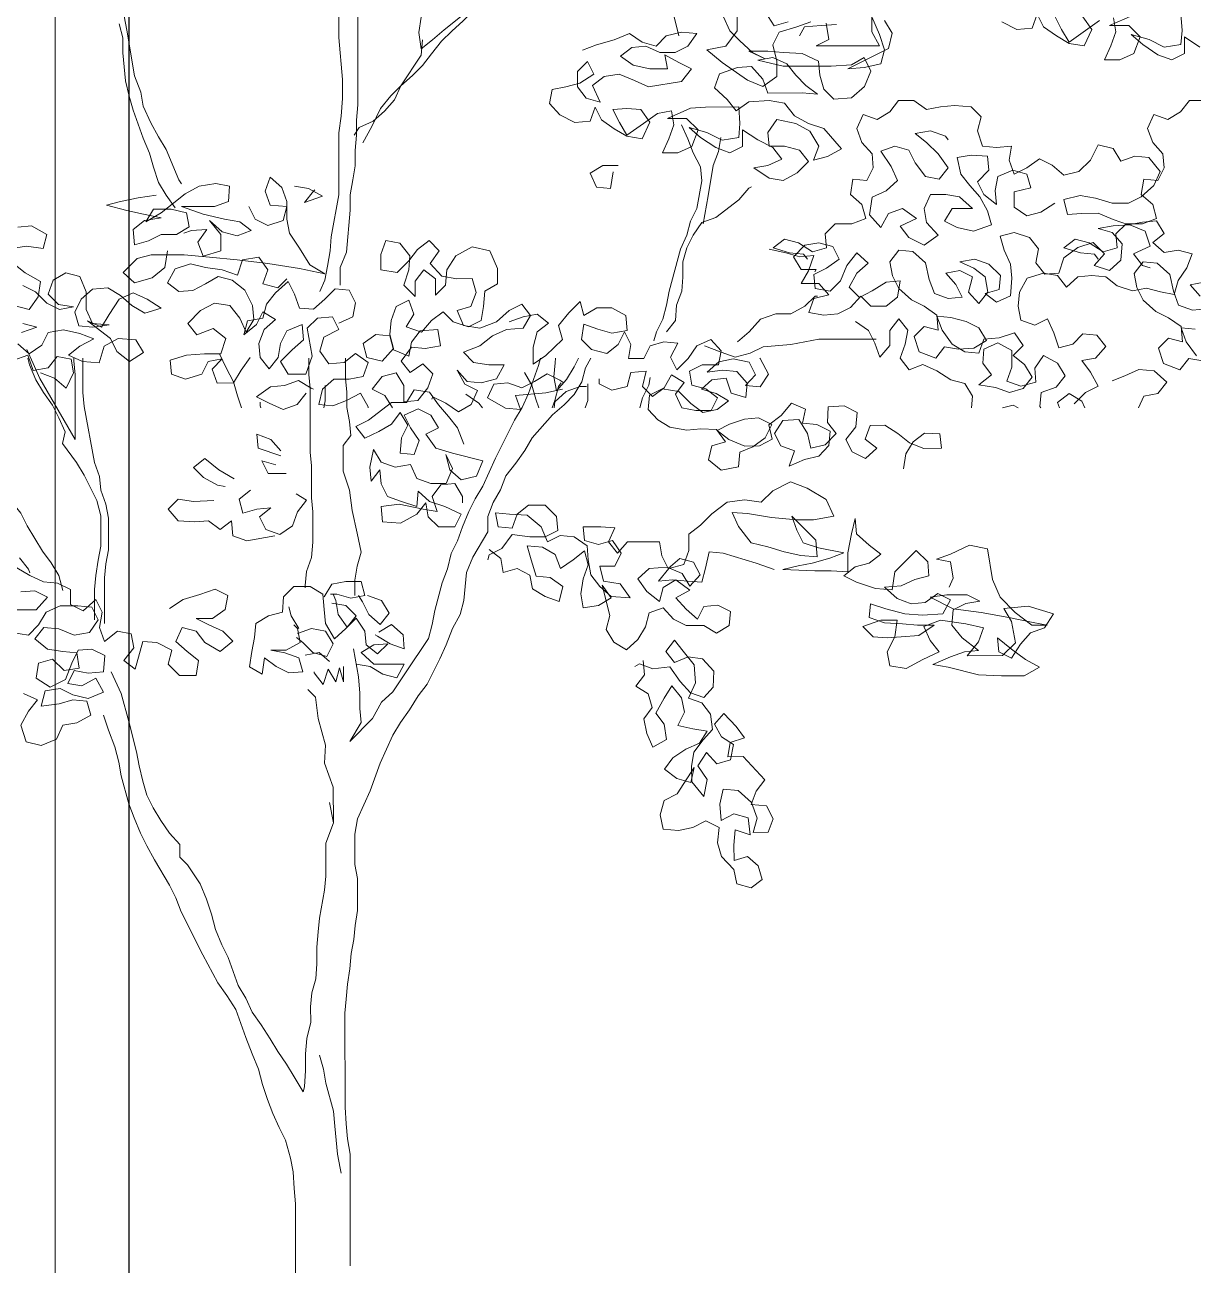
# Model space of a CAD drawing. Header units: metres. Extents: x -58 to 722, y -1100 to 345.
# Drawn here: x 23.643 to 24.433, y 106.871 to 107.71 of the extents above; entities that cross this region are included whole.
import ezdxf

# ---------------------------------------------------------------- set-up
doc = ezdxf.new("R2010")
doc.units = ezdxf.units.M
doc.header["$MEASUREMENT"] = 0
doc.layers.add('FSR_ARQ_002MURO', color=150, linetype='Continuous', lineweight=30)
doc.layers.add('FSR_ARQ_006ARBOLES', color=74, linetype='Continuous', lineweight=0)
doc.layers.add('FSR_ARQ_29PERFILES ACERO', color=143, linetype='Continuous')

# ---------------------------------------------------------------- blocks, each defined once
blk = doc.blocks.new('arboles fsr 01')
at = {"layer": 'FSR_ARQ_006ARBOLES', "color": 35}
for points in [[(186.53949, -35.27922), (186.53805, -35.28709), (186.53373, -35.31283), (186.53015, -35.32212), (186.52871, -35.32999), (186.52441, -35.33928), (186.52011, -35.34715), (186.51582, -35.3543), (186.50865, -35.37145), (186.50722, -35.3736)], [(186.51078, -35.38719), (186.51579, -35.38004), (186.52009, -35.37289), (186.52296, -35.36431), (186.52511, -35.35645), (186.5287, -35.34787), (186.53443, -35.33214), (186.53658, -35.32428), (186.53874, -35.3157), (186.54018, -35.29996), (186.54019, -35.29138), (186.54234, -35.28352)], [(186.41776, -35.43073), (186.41777, -35.42072), (186.41421, -35.41213), (186.41208, -35.38853), (186.41209, -35.37995), (186.41067, -35.37136), (186.40924, -35.3635), (186.40925, -35.35491), (186.40854, -35.34633), (186.40855, -35.33775), (186.40784, -35.32916), (186.40791, -35.25764), (186.40649, -35.24906), (186.40435, -35.24119), (186.40364, -35.23332), (186.40222, -35.22546), (186.39936, -35.21759), (186.39865, -35.21401)], [(186.41081, -35.21331), (186.4108, -35.22189), (186.41294, -35.23047), (186.41508, -35.23834), (186.4165, -35.24692), (186.41721, -35.25694), (186.41862, -35.27267), (186.41861, -35.29127), (186.41644, -35.31487), (186.41643, -35.3256), (186.41714, -35.33561), (186.41856, -35.34491), (186.41853, -35.37995), (186.4228, -35.40356), (186.4235, -35.41143), (186.42493, -35.42001), (186.42635, -35.42788), (186.4292, -35.43432)], [(186.40496, -35.35062), (186.39997, -35.34132), (186.39497, -35.3313), (186.38925, -35.32414), (186.38354, -35.31841), (186.37711, -35.31269), (186.37139, -35.30696), (186.36639, -35.30052), (186.36067, -35.29336), (186.35496, -35.28763), (186.34853, -35.28191), (186.34281, -35.27618), (186.33781, -35.26974), (186.35925, -35.28692), (186.36568, -35.29265), (186.37211, -35.29766), (186.37355, -35.28837), (186.37213, -35.27978), (186.37142, -35.2712), (186.37144, -35.25189), (186.37073, -35.24545)], [(186.3714, -35.29266), (186.37211, -35.30124), (186.38354, -35.31841), (186.38711, -35.32628), (186.39282, -35.33273), (186.39925, -35.33845), (186.40712, -35.34204), (186.40997, -35.34633)], [(186.22546, -35.34044), (186.22188, -35.3483), (186.21901, -35.35617), (186.21471, -35.36403), (186.21399, -35.3719), (186.21683, -35.38764), (186.2204, -35.39479), (186.22254, -35.40266), (186.22611, -35.41053), (186.23253, -35.43414), (186.23395, -35.44201), (186.23609, -35.44988), (186.23966, -35.45703), (186.24108, -35.46204)], [(186.23393, -35.45703), (186.22893, -35.45058), (186.22823, -35.442), (186.22537, -35.43413), (186.22467, -35.42626), (186.22467, -35.41768), (186.22253, -35.40981), (186.21897, -35.40266), (186.21397, -35.3955), (186.2061, -35.39263), (186.19324, -35.38261), (186.18752, -35.37617), (186.18609, -35.37545)], [(186.19388, -35.46271), (186.18745, -35.45698), (186.18102, -35.44983), (186.17244, -35.44696), (186.16385, -35.44695), (186.15599, -35.44265), (186.15028, -35.43692), (186.14884, -35.43692)], [(186.21247, -35.46487), (186.20317, -35.46844), (186.1953, -35.47129), (186.18672, -35.46914), (186.17957, -35.46556), (186.16384, -35.46411), (186.14811, -35.46124), (186.11592, -35.46121)], [(186.48567, -35.46941), (186.48209, -35.47728), (186.47779, -35.48514), (186.47564, -35.49301), (186.47336, -35.49982)], [(186.59423, -35.46696), (186.59064, -35.47483), (186.58706, -35.4834), (186.58276, -35.49055), (186.567, -35.51772), (186.56702, -35.49841), (186.56703, -35.48124), (186.56776, -35.47337), (186.56788, -35.47191)], [(186.41209, -35.98317), (186.41215, -35.92023), (186.41359, -35.91165), (186.41431, -35.90307), (186.41504, -35.89377), (186.41508, -35.84085), (186.41438, -35.83298), (186.41367, -35.8244), (186.41225, -35.81581), (186.41154, -35.80723), (186.41012, -35.79936), (186.40941, -35.79149), (186.40798, -35.78291), (186.408, -35.76503), (186.40944, -35.75716), (186.40945, -35.74), (186.40803, -35.73141), (186.40089, -35.71567), (186.39519, -35.69993), (186.38805, -35.68419), (186.38376, -35.67704), (186.37876, -35.66988), (186.37377, -35.66201), (186.36877, -35.65557), (186.36163, -35.64126), (186.35806, -35.63339), (186.35449, -35.62409), (186.35021, -35.61621), (186.34807, -35.60835), (186.34665, -35.59261), (186.34308, -35.58402), (186.33451, -35.56971), (186.33452, -35.56113), (186.33167, -35.55326), (186.32738, -35.5461), (186.32453, -35.53823), (186.31882, -35.53108), (186.31382, -35.52392), (186.30953, -35.51677), (186.2981, -35.50388), (186.29167, -35.49815), (186.28595, -35.49243), (186.28167, -35.48527), (186.27953, -35.4774), (186.27654, -35.47191)], [(186.28358, -35.47191), (186.28597, -35.47669), (186.29025, -35.48385), (186.29597, -35.49029), (186.2974, -35.48242), (186.2967, -35.47456), (186.29648, -35.47191)], [(186.30497, -35.47191), (186.30599, -35.476), (186.3117, -35.49174), (186.31527, -35.49961), (186.31955, -35.50676), (186.33026, -35.52823), (186.3374, -35.54397), (186.34168, -35.55112), (186.34525, -35.55828), (186.34882, -35.56686), (186.35167, -35.57473), (186.35524, -35.58189), (186.35738, -35.59047), (186.36024, -35.59834), (186.36451, -35.61408), (186.36594, -35.62195), (186.36807, -35.62982), (186.38093, -35.64914), (186.38093, -35.64914), (186.38807, -35.65988), (186.3945, -35.6656), (186.3995, -35.67491), (186.41236, -35.68779), (186.40594, -35.67706), (186.40666, -35.66919), (186.40667, -35.66061), (186.40739, -35.65131), (186.41027, -35.63558)], [(186.40958, -35.60554), (186.40959, -35.59696), (186.40816, -35.58909), (186.40602, -35.58122), (186.40818, -35.5705), (186.41105, -35.55762), (186.41249, -35.54618), (186.41608, -35.53546), (186.41609, -35.52115), (186.41181, -35.51543), (186.41253, -35.50756), (186.41397, -35.4997), (186.41397, -35.49111), (186.4147, -35.48325), (186.41471, -35.47191)], [(186.43545, -35.47191), (186.43544, -35.48112), (186.43472, -35.48899), (186.43468, -35.52475), (186.43396, -35.53261), (186.43394, -35.55049), (186.43322, -35.55836), (186.43321, -35.57552), (186.43391, -35.58411), (186.43677, -35.59198), (186.43748, -35.59985), (186.43747, -35.60128)], [(186.56275, -35.47191), (186.56273, -35.49125), (186.56201, -35.49912), (186.55626, -35.53058), (186.55339, -35.53844), (186.55267, -35.54631), (186.5498, -35.55418), (186.54837, -35.56204), (186.54835, -35.57992), (186.54977, -35.58779), (186.55048, -35.59566), (186.55046, -35.6214)], [(186.55618, -35.61926), (186.5562, -35.6021), (186.55549, -35.59423), (186.55407, -35.58565), (186.55264, -35.57778), (186.55266, -35.56061), (186.55481, -35.55203), (186.56198, -35.53774), (186.56627, -35.53059), (186.57415, -35.51987), (186.57273, -35.51343), (186.57631, -35.50557), (186.57989, -35.49842), (186.58491, -35.49127), (186.5892, -35.48412), (186.59279, -35.47554), (186.59378, -35.47191)], [(186.57408, -35.60283), (186.57623, -35.59425), (186.58053, -35.5871), (186.58554, -35.58067), (186.59413, -35.56637), (186.59772, -35.55923), (186.60774, -35.54636), (186.61491, -35.53063), (186.61778, -35.52277), (186.62208, -35.50704), (186.62352, -35.49846), (186.62783, -35.48273), (186.62998, -35.47415), (186.63059, -35.47191)], [(186.59841, -35.58426), (186.5934, -35.59069), (186.59268, -35.59284)], [(186.24901, -35.49982), (186.24749, -35.49423), (186.24392, -35.48707), (186.24321, -35.48278)], [(186.29833, -35.49982), (186.29684, -35.4957), (186.2947, -35.48783), (186.29327, -35.48569)], [(186.4263, -35.48724), (186.42629, -35.49582), (186.42701, -35.49982)], [(186.3469, -35.49217), (186.33975, -35.49717), (186.33762, -35.49982)], [(186.46239, -35.49982), (186.46276, -35.49872), (186.46276, -35.49657)], [(186.43864, -35.88521), (186.44366, -35.87663), (186.44796, -35.86948), (186.45297, -35.86234), (186.45727, -35.85519), (186.46228, -35.84733), (186.46729, -35.84018), (186.47088, -35.83232), (186.47517, -35.82517), (186.48091, -35.80944), (186.48449, -35.80229), (186.48808, -35.79371), (186.49023, -35.78513), (186.4931, -35.77655), (186.49668, -35.76797), (186.50384, -35.75725), (186.50814, -35.75296), (186.50815, -35.74581), (186.51387, -35.73938), (186.51889, -35.73223), (186.52318, -35.72508), (186.52677, -35.71793), (186.52892, -35.71007), (186.53107, -35.70149), (186.53251, -35.69362), (186.53682, -35.67646), (186.54112, -35.66073), (186.54686, -35.64858)], [(186.43599, -35.65849), (186.4317, -35.66278), (186.43025, -35.67493), (186.42595, -35.68995), (186.42666, -35.69996), (186.42164, -35.71355), (186.42162, -35.73357), (186.42377, -35.72213), (186.42162, -35.73357), (186.4259, -35.74502), (186.42588, -35.76361), (186.42659, -35.77148), (186.42944, -35.78722), (186.43014, -35.79509), (186.43085, -35.80367), (186.43084, -35.81297), (186.43155, -35.82155), (186.43369, -35.82942), (186.4344, -35.83729), (186.43439, -35.84587), (186.43653, -35.85517), (186.43723, -35.86375), (186.43723, -35.87305), (186.43793, -35.88235), (186.43864, -35.88521)], [(186.55112, -35.6729), (186.54826, -35.68148), (186.54467, -35.69077), (186.54252, -35.69935), (186.54108, -35.70722), (186.53678, -35.72295), (186.53391, -35.73081), (186.53032, -35.73939), (186.52674, -35.74654), (186.52244, -35.75441), (186.51385, -35.7687), (186.51026, -35.77585), (186.5074, -35.78372), (186.49522, -35.80802), (186.48662, -35.82375), (186.48161, -35.83089), (186.47659, -35.83876), (186.47086, -35.85449), (186.46727, -35.86378), (186.46369, -35.87236), (186.46153, -35.88094), (186.45867, -35.88952), (186.4558, -35.89738), (186.45221, -35.90525), (186.44863, -35.9124), (186.44576, -35.92241), (186.44432, -35.93027), (186.4436, -35.93957), (186.44288, -35.94815), (186.4428, -36.0304)], [(186.42937, -35.86446), (186.42721, -35.87233), (186.42578, -35.88019), (186.42147, -35.89592), (186.42075, -35.9045), (186.4193, -35.92024), (186.41786, -35.9281), (186.41715, -35.93096)]]:
    blk.add_lwpolyline(points, dxfattribs=at)
at = {"layer": 'FSR_ARQ_006ARBOLES'}
for points in [[(186.04509, -35.28244), (186.03651, -35.28672), (186.02792, -35.286), (186.02507, -35.27813), (186.02149, -35.28528), (186.01433, -35.29028), (186.00718, -35.29457), (185.99859, -35.29599), (185.99431, -35.28669), (185.99932, -35.27954)], [(186.01506, -35.27955), (186.01147, -35.2867), (186.00718, -35.29385), (185.99789, -35.2874), (185.99002, -35.28168)], [(185.98216, -35.28024), (185.98072, -35.2881), (185.98357, -35.29597), (185.98714, -35.30384), (185.97856, -35.30384), (185.9707, -35.30025), (185.96713, -35.29095), (185.97357, -35.28452), (185.9843, -35.28453), (185.97143, -35.2788)], [(185.94425, -35.27806), (185.94353, -35.28735), (185.94424, -35.29522), (185.95353, -35.29666), (185.96212, -35.29238), (185.97214, -35.28953), (185.96569, -35.29524), (185.95711, -35.30096), (185.94924, -35.30381), (185.94209, -35.30023), (185.9421, -35.29093), (185.93351, -35.29664)], [(186.26275, -35.22962), (186.25631, -35.23748), (186.24915, -35.24248), (186.24128, -35.24748), (186.23555, -35.25391), (186.23411, -35.26178), (186.23124, -35.27107), (186.22981, -35.27894), (186.22694, -35.29038)], [(186.28128, -35.2983), (186.27342, -35.29543), (186.26341, -35.29256), (186.25483, -35.28897), (186.24767, -35.29397), (186.2398, -35.29611), (186.23409, -35.29038), (186.22551, -35.28823), (186.21692, -35.28894), (186.22192, -35.2961), (186.22907, -35.29968), (186.23765, -35.29969), (186.24553, -35.29612), (186.25339, -35.29684), (186.25982, -35.30185), (186.25267, -35.30685), (186.24337, -35.30899), (186.23336, -35.30898), (186.23479, -35.30111), (186.22692, -35.3054), (186.21977, -35.30897), (186.22548, -35.31612), (186.24407, -35.319), (186.25194, -35.31543), (186.26053, -35.31187), (186.26911, -35.3133), (186.27554, -35.31832), (186.27124, -35.32761), (186.27911, -35.32547), (186.28412, -35.31904), (186.28413, -35.31046), (186.27842, -35.30473), (186.27483, -35.31188), (186.2827, -35.31689), (186.29056, -35.31904), (186.29843, -35.32048), (186.29985, -35.32835), (186.29412, -35.33478), (186.28554, -35.33907), (186.27696, -35.33834), (186.2741, -35.33047), (186.27052, -35.33762), (186.26336, -35.34262), (186.25621, -35.34691), (186.24762, -35.34833), (186.24334, -35.33903), (186.24835, -35.33188), (186.25622, -35.33117), (186.26409, -35.33189), (186.26051, -35.33904), (186.25621, -35.34619), (186.24692, -35.33975), (186.23905, -35.33402), (186.23119, -35.33258), (186.22975, -35.34044), (186.2326, -35.34831), (186.23617, -35.35619), (186.22759, -35.35618), (186.21973, -35.35259), (186.21616, -35.34329), (186.2226, -35.33686), (186.23333, -35.33687), (186.22046, -35.33114), (186.21188, -35.33042), (186.19328, -35.3304), (186.19256, -35.3397), (186.19327, -35.34756), (186.20256, -35.349), (186.21115, -35.34472), (186.22117, -35.34187), (186.21472, -35.34758), (186.20614, -35.3533), (186.19827, -35.35615), (186.19112, -35.35257), (186.19113, -35.34327), (186.18254, -35.34898), (186.17395, -35.35327), (186.16894, -35.3597), (186.1768, -35.36328), (186.18467, -35.36472), (186.17608, -35.37043), (186.16821, -35.37186), (186.16035, -35.36756), (186.15392, -35.36112), (186.15893, -35.35468), (186.16752, -35.35255), (186.1761, -35.35255), (186.17682, -35.34469), (186.17182, -35.33753), (186.16109, -35.33967), (186.15322, -35.34395), (186.14821, -35.35253), (186.15106, -35.3604), (186.1432, -35.35825), (186.13533, -35.35395), (186.14536, -35.34251), (186.15394, -35.33966), (186.16181, -35.33538), (186.16754, -35.32823), (186.17612, -35.32681), (186.18757, -35.32753), (186.19471, -35.33255), (186.19973, -35.32611), (186.20688, -35.31968), (186.20403, -35.31181), (186.19402, -35.30823), (186.18615, -35.30751), (186.17971, -35.31465), (186.17684, -35.32252), (186.15753, -35.3225), (186.14895, -35.32321), (186.15539, -35.31821), (186.16112, -35.31249), (186.16613, -35.30606), (186.174, -35.30249), (186.18258, -35.30393), (186.16827, -35.30749), (186.1411, -35.30746), (186.12965, -35.30674), (186.12251, -35.30244), (186.11892, -35.31031), (186.12249, -35.31889), (186.12964, -35.32533), (186.13965, -35.32606), (186.14538, -35.32034), (186.14753, -35.31248), (186.14825, -35.30461), (186.15755, -35.30033), (186.16828, -35.29962), (186.17686, -35.29891), (186.18759, -35.29892), (186.17829, -35.30321), (186.18545, -35.29964), (186.1926, -35.29321), (186.19833, -35.28749), (186.20191, -35.27963)], [(186.19405, -35.27891), (186.19404, -35.28749), (186.20047, -35.29608), (186.21119, -35.29823), (186.2026, -35.30538), (186.18829, -35.31537), (186.17971, -35.31894), (186.17184, -35.31321), (186.17185, -35.30463), (186.17401, -35.29534), (186.17044, -35.28818), (186.16043, -35.28531), (186.15256, -35.28244)], [(186.14398, -35.28315), (186.14254, -35.29245), (186.14969, -35.29603), (186.11393, -35.296), (186.11823, -35.28813), (186.11824, -35.27955), (186.11393, -35.28956), (186.11107, -35.29814), (186.1132, -35.30601), (186.1225, -35.30816), (186.1318, -35.30889), (186.10892, -35.29742), (186.10678, -35.28884), (186.11108, -35.28169)], [(186.16544, -35.28245), (186.1733, -35.28461), (186.17831, -35.27675)], [(186.13826, -35.28386), (186.14684, -35.28458), (186.15614, -35.28531), (186.15899, -35.29032)], [(185.93075, -35.32673), (185.93934, -35.32674), (185.94434, -35.33318), (185.95149, -35.33748), (185.95936, -35.33463), (185.96292, -35.3425), (185.96006, -35.35036), (185.95433, -35.35679), (185.95361, -35.36466), (185.95718, -35.37181), (185.96504, -35.37111), (185.96647, -35.37969), (185.96002, -35.38541), (185.95787, -35.39327), (185.96574, -35.39614), (185.97503, -35.39615), (185.98075, -35.40187), (185.98003, -35.40974), (185.98789, -35.41189), (185.99576, -35.40689), (186.00363, -35.40476), (186.01007, -35.40977), (186.00077, -35.41262), (185.9929, -35.41333), (185.99075, -35.41619)], [(186.00432, -35.49758), (185.99789, -35.49114), (185.99074, -35.48756), (185.99504, -35.47969), (186.00005, -35.47326), (185.99218, -35.47182), (185.98647, -35.46538), (185.99148, -35.45895), (185.99935, -35.45824), (186.00507, -35.46397), (186.01293, -35.46612), (186.0158, -35.45754), (186.01938, -35.44968), (186.02653, -35.45326), (186.0344, -35.45041), (186.03584, -35.44254), (186.03513, -35.43467), (186.03085, -35.4268), (186.02155, -35.42393), (186.01368, -35.42536), (186.00867, -35.43179), (186.00224, -35.42606), (185.99437, -35.42534), (185.9865, -35.42605), (185.98006, -35.43105), (185.97148, -35.4339), (185.96361, -35.43246), (185.95574, -35.4346), (185.94788, -35.43602), (185.94574, -35.42815), (185.94074, -35.421), (185.93788, -35.41313), (185.94575, -35.41099), (185.95362, -35.41243), (185.96006, -35.40671), (185.95363, -35.4017), (185.95793, -35.39455), (185.96579, -35.39527), (185.97366, -35.39671), (185.98224, -35.39386), (185.99083, -35.39029), (186.00013, -35.3903), (186.00799, -35.39102), (186.01015, -35.38244), (186.00085, -35.38029), (185.99227, -35.38171), (185.98297, -35.38456), (185.97367, -35.38455), (185.96652, -35.38097), (185.95937, -35.37453), (185.95581, -35.36666), (185.96225, -35.3588), (185.97012, -35.35809), (185.97798, -35.36096), (185.98228, -35.35381), (185.99086, -35.35167), (185.99515, -35.36026), (186.00158, -35.3667), (186.01016, -35.36885), (186.0166, -35.36314), (186.02376, -35.35957), (186.0309, -35.36458), (186.03805, -35.36816), (186.04092, -35.3603), (186.0395, -35.35243), (186.04808, -35.35315), (186.05595, -35.35244), (186.05881, -35.34386), (186.05668, -35.336), (186.0624, -35.33028), (186.0717, -35.32957), (186.07957, -35.33029), (186.08743, -35.33173), (186.09459, -35.32673), (186.10317, -35.32674), (186.10817, -35.33318), (186.11532, -35.33748), (186.12319, -35.33463), (186.12676, -35.3425), (186.12389, -35.35036), (186.11816, -35.35679), (186.11744, -35.36466), (186.12101, -35.37181), (186.12888, -35.37111), (186.1303, -35.37969), (186.12386, -35.38541), (186.12171, -35.39327), (186.12957, -35.39614), (186.13887, -35.39615), (186.14459, -35.40187), (186.14386, -35.40974), (186.15173, -35.41189), (186.1596, -35.40689), (186.16747, -35.40476), (186.1739, -35.40977), (186.1646, -35.41262), (186.15673, -35.41333), (186.15459, -35.41619)], [(186.01515, -35.38459), (186.02301, -35.3896), (186.03088, -35.39176), (186.03803, -35.38676), (186.03804, -35.37817), (186.02875, -35.37602), (186.0309, -35.36816), (186.03877, -35.36602), (186.04735, -35.3696), (186.04877, -35.37747), (186.04805, -35.38534), (186.05521, -35.37962), (186.05879, -35.37247), (186.05236, -35.36603), (186.05308, -35.35816), (186.06238, -35.35746), (186.07024, -35.35889), (186.06809, -35.36819), (186.06308, -35.37462), (186.05735, -35.38105), (186.05305, -35.38892), (186.0509, -35.39678), (186.06091, -35.40037), (186.07021, -35.39823), (186.07736, -35.39466), (186.07308, -35.3875), (186.06164, -35.38749), (186.06879, -35.38106), (186.07666, -35.37964), (186.08524, -35.37965), (186.08881, -35.38752), (186.08738, -35.39538), (186.08093, -35.40253), (186.08879, -35.40826), (186.09738, -35.40398), (186.10239, -35.39754), (186.0931, -35.39324), (186.10097, -35.38753), (186.10884, -35.3904), (186.11312, -35.39827), (186.11956, -35.39112), (186.11814, -35.38111), (186.11028, -35.37753), (186.10385, -35.3718), (186.10743, -35.36393), (186.11316, -35.35536), (186.10529, -35.35249), (186.09743, -35.35463), (186.09384, -35.36178), (186.08811, -35.36964), (186.08025, -35.37106), (186.07525, -35.36462), (186.08097, -35.35676), (186.08742, -35.35033), (186.09386, -35.34533), (186.08528, -35.34389), (186.07669, -35.34674), (186.07526, -35.34889)], [(186.20328, -35.34757), (186.2047, -35.35544), (186.20756, -35.36331), (186.2104, -35.38048), (186.21325, -35.39622)], [(186.26406, -35.36694), (186.26548, -35.37624), (186.27335, -35.37553), (186.27693, -35.36767), (186.26978, -35.36337), (186.2612, -35.36336)], [(186.52434, -35.41366), (186.50575, -35.41365), (186.49144, -35.41506), (186.47571, -35.41648), (186.45854, -35.41861), (186.44066, -35.42146), (186.42635, -35.4243), (186.43494, -35.4193), (186.44067, -35.41001), (186.4464, -35.40143), (186.44784, -35.39357), (186.44785, -35.38356), (186.45071, -35.37569), (186.45716, -35.36998), (186.46001, -35.37785), (186.45714, -35.38571), (186.44784, -35.38642), (186.44998, -35.39429), (186.45856, -35.39715), (186.46572, -35.39359), (186.4693, -35.38644)], [(186.44356, -35.37497), (186.43569, -35.37639), (186.42782, -35.38068), (186.43783, -35.38426), (186.43283, -35.37782), (186.43212, -35.37711)], [(186.52151, -35.38005), (186.53153, -35.38149), (186.54154, -35.38364), (186.5494, -35.38579), (186.53796, -35.38865), (186.52866, -35.39078), (186.51864, -35.39292), (186.52794, -35.39436), (186.53437, -35.39937), (186.53365, -35.40795), (186.52578, -35.4058), (186.51863, -35.40222), (186.51005, -35.40221), (186.5029, -35.39791), (186.50434, -35.39004), (186.51293, -35.38791), (186.52294, -35.38792), (186.52722, -35.39507), (186.51864, -35.39006), (186.5115, -35.38433), (186.50507, -35.37932), (186.4972, -35.37502), (186.48791, -35.37358), (186.48004, -35.375), (186.48075, -35.38359), (186.48861, -35.38645), (186.5072, -35.38647), (186.49504, -35.39075), (186.48288, -35.3936), (186.4743, -35.39502), (186.46786, -35.40002), (186.47572, -35.40289), (186.48431, -35.40075), (186.49146, -35.39432), (186.48502, -35.40219), (186.48501, -35.41148), (186.49502, -35.41435), (186.49789, -35.40649), (186.49289, -35.39933), (186.50147, -35.40005), (186.50576, -35.40149)], [(186.58651, -35.48023), (186.57864, -35.48309), (186.57219, -35.4888), (186.56791, -35.48022), (186.56935, -35.47235), (186.57722, -35.47093), (186.58222, -35.47737), (186.5908, -35.47881), (186.59367, -35.47023), (186.60225, -35.4731)], [(186.59939, -35.4638), (186.59295, -35.46951), (186.58581, -35.4645), (186.58224, -35.45734), (186.57365, -35.45591), (186.56436, -35.45804), (186.55649, -35.4609), (186.56435, -35.4652), (186.57078, -35.47021), (186.56291, -35.47378), (186.55361, -35.47448), (186.55076, -35.46518), (186.5429, -35.46088), (186.53288, -35.46159), (186.52859, -35.46874), (186.53645, -35.47375), (186.54361, -35.46804), (186.54719, -35.46089), (186.56007, -35.45089), (186.5522, -35.45446), (186.54792, -35.4473), (186.5422, -35.43871), (186.53434, -35.43513), (186.52647, -35.4387), (186.5186, -35.4437), (186.52789, -35.44657), (186.53505, -35.44228), (186.54149, -35.43657), (186.54864, -35.43228), (186.55723, -35.43301), (186.56366, -35.43873), (186.56723, -35.44589), (186.56507, -35.45375), (186.55721, -35.45446), (186.54791, -35.45302), (186.55721, -35.45232), (186.56079, -35.44445), (186.5608, -35.43444), (186.56438, -35.42586), (186.57225, -35.42372), (186.5794, -35.42802), (186.58226, -35.43589), (186.57653, -35.44161), (186.56794, -35.44303), (186.57581, -35.44447), (186.58297, -35.4409), (186.58941, -35.43446), (186.59656, -35.4309)], [(186.59654, -35.45235), (186.58868, -35.45449), (186.59725, -35.45736)], [(186.60084, -35.44234), (186.59298, -35.44448), (186.58798, -35.43732), (186.58655, -35.42874), (186.59514, -35.42374), (186.60158, -35.41874)], [(186.60302, -35.41016), (186.59444, -35.40872), (186.58514, -35.41014), (186.583, -35.40228), (186.59159, -35.39728), (186.59945, -35.398)], [(186.02315, -35.49982), (186.02363, -35.49903), (186.02292, -35.49116), (186.01434, -35.48829), (186.00934, -35.48185), (186.01364, -35.4747), (186.02151, -35.47042), (186.02651, -35.47758), (186.02579, -35.48544), (186.03437, -35.4876), (186.04224, -35.48474), (186.03938, -35.47687), (186.03939, -35.46758), (186.04726, -35.46329), (186.05513, -35.46687), (186.05583, -35.47474), (186.05082, -35.48117), (186.05797, -35.4869), (186.04867, -35.48832), (186.0408, -35.49118), (186.03293, -35.48903), (186.02793, -35.48258), (186.03223, -35.47544), (186.03867, -35.47044), (186.03296, -35.46471), (186.03797, -35.45756), (186.04655, -35.46043), (186.05513, -35.46115), (186.05799, -35.46902), (186.06585, -35.46832), (186.07301, -35.46403), (186.07874, -35.45617), (186.08161, -35.4483), (186.07374, -35.44901), (186.06515, -35.45115), (186.058, -35.45472), (186.0537, -35.46187), (186.06085, -35.46616), (186.06943, -35.46689), (186.0773, -35.46546), (186.0823, -35.47191), (186.0916, -35.46834), (186.09447, -35.45976), (186.08875, -35.45403), (186.08088, -35.45617), (186.08161, -35.44759), (186.08876, -35.44259), (186.09592, -35.43902), (186.10308, -35.43259), (186.10666, -35.42544), (186.1081, -35.41757), (186.1031, -35.41113), (186.09523, -35.41184), (186.08807, -35.41827), (186.08592, -35.42757), (186.08305, -35.43543), (186.07518, -35.43829), (186.06731, -35.43756), (186.07089, -35.43041), (186.07662, -35.42398), (186.06876, -35.42255), (186.0616, -35.42611), (186.06374, -35.4347), (186.05801, -35.44113), (186.05301, -35.43469), (186.05445, -35.42611), (186.06089, -35.42111), (186.06876, -35.41754), (186.06018, -35.4161), (186.05231, -35.41895), (186.04587, -35.42539), (186.04657, -35.43325), (186.05444, -35.43541), (186.048, -35.44041), (186.04013, -35.43682), (186.03943, -35.42681), (186.04015, -35.41894), (186.04373, -35.41108), (186.04589, -35.40321), (186.03802, -35.40106), (186.02944, -35.40391), (186.02442, -35.41035), (186.02585, -35.41821), (186.02084, -35.42465), (186.01297, -35.42392), (186.01012, -35.41534), (186.00225, -35.40961), (185.99367, -35.40674), (185.98723, -35.41317), (185.99295, -35.41961), (185.98436, -35.42247), (185.97793, -35.41674), (185.97722, -35.40744), (185.98295, -35.40101), (185.99082, -35.39887), (185.98224, -35.39743), (185.97294, -35.39671), (185.96436, -35.40028), (185.96149, -35.40886), (185.97078, -35.41316), (185.96577, -35.41959), (185.96148, -35.42102)], [(185.93539, -35.47057), (185.94112, -35.46271), (185.94398, -35.45485), (185.93612, -35.45555)], [(185.93181, -35.47343), (185.93968, -35.47201), (185.94468, -35.47845), (185.95398, -35.47488), (185.95685, -35.4663), (185.95113, -35.46057), (185.94326, -35.46271), (185.94398, -35.45413), (185.95114, -35.44913), (185.9583, -35.44556), (185.96545, -35.43913), (185.96904, -35.43198), (185.97047, -35.42412), (185.96547, -35.41768), (185.95761, -35.41838), (185.95045, -35.42481), (185.94829, -35.43411), (185.94543, -35.44197), (185.93756, -35.44483), (185.92969, -35.44411)], [(185.93327, -35.43696), (185.939, -35.43053), (185.93113, -35.42909)], [(186.17605, -35.41049), (186.16675, -35.41262), (186.15888, -35.41476), (186.15101, -35.41404), (186.15386, -35.42262), (186.15815, -35.42978), (186.14814, -35.42977), (186.14241, -35.4362), (186.15099, -35.43835), (186.15384, -35.44622), (186.14526, -35.44765), (186.13739, -35.44692), (186.13024, -35.44334), (186.12453, -35.4369), (186.1188, -35.44262), (186.11022, -35.44261), (186.10379, -35.4376), (186.10236, -35.4283), (186.11023, -35.42902), (186.11809, -35.43403), (186.12524, -35.43762), (186.13097, -35.4319), (186.12669, -35.42403), (186.12025, -35.4183), (186.1267, -35.41259), (186.13241, -35.41974), (186.13598, -35.42833), (186.1417, -35.43406), (186.15028, -35.43263), (186.151, -35.42477), (186.14385, -35.42118), (186.13671, -35.41617), (186.14029, -35.40902), (186.14816, -35.40688), (186.15602, -35.40832), (186.16245, -35.41476), (186.15816, -35.42191), (186.14957, -35.4219), (186.15029, -35.42334)], [(186.38828, -35.49982), (186.39268, -35.49293), (186.39983, -35.48936), (186.39412, -35.4822), (186.38625, -35.48005), (186.38195, -35.4872), (186.38194, -35.4965), (186.37408, -35.49577), (186.36836, -35.48862), (186.36551, -35.48075), (186.37124, -35.47503), (186.37838, -35.48004), (186.3834, -35.47361), (186.37768, -35.46574), (186.36981, -35.46645), (186.36123, -35.46501), (186.36267, -35.45571), (186.37268, -35.45644), (186.37768, -35.46288), (186.37911, -35.47075), (186.38769, -35.46718), (186.38985, -35.45931), (186.39771, -35.45861), (186.40486, -35.46362), (186.40271, -35.47148), (186.39412, -35.47362), (186.38769, -35.46646), (186.38985, -35.4586), (186.38914, -35.45073), (186.38628, -35.44286), (186.37914, -35.43928), (186.37627, -35.44714), (186.38055, -35.4543), (186.37197, -35.45715), (186.36625, -35.45071), (186.35982, -35.4457), (186.35409, -35.45141), (186.34551, -35.45427), (186.33836, -35.45068), (186.33694, -35.44282), (186.33623, -35.43423), (186.32908, -35.42994), (186.32909, -35.42135), (186.33339, -35.41134), (186.3434, -35.40921), (186.3527, -35.41422), (186.3577, -35.42209), (186.3584, -35.43068), (186.36412, -35.4364), (186.36413, -35.42711), (186.37057, -35.42211), (186.37557, -35.42855), (186.37556, -35.43713), (186.382, -35.4307), (186.37915, -35.42211), (186.37844, -35.41425), (186.38417, -35.4071), (186.39204, -35.40568), (186.39489, -35.41355), (186.39489, -35.42213), (186.38559, -35.42355), (186.37916, -35.41711), (186.37416, -35.41067), (186.36772, -35.40565), (186.362, -35.41137), (186.367, -35.41853), (186.36055, -35.42567), (186.35197, -35.4271), (186.34339, -35.42709), (186.34123, -35.43495), (186.34409, -35.44282), (186.35195, -35.44498), (186.34837, -35.45355), (186.33907, -35.45498), (186.32978, -35.45139), (186.32263, -35.44495), (186.31548, -35.44137), (186.31047, -35.4478), (186.31475, -35.45495), (186.32405, -35.45568), (186.33191, -35.45926), (186.33906, -35.46499), (186.34836, -35.46857), (186.34263, -35.47429), (186.33405, -35.47571), (186.32546, -35.4757), (186.32975, -35.48358), (186.33833, -35.48573), (186.3462, -35.48502), (186.35192, -35.47859), (186.34762, -35.48645), (186.34047, -35.49002), (186.34404, -35.49789), (186.35119, -35.50219), (186.35834, -35.49719), (186.3655, -35.49362), (186.36621, -35.49505)], [(186.46851, -35.47154), (186.47351, -35.4787), (186.47779, -35.48586), (186.48709, -35.48587), (186.48996, -35.478), (186.48424, -35.47227), (186.49211, -35.47371), (186.49568, -35.48087), (186.50497, -35.48374), (186.51284, -35.48088), (186.51356, -35.47302), (186.50427, -35.47015), (186.49426, -35.46942), (186.48496, -35.46941), (186.4821, -35.46083), (186.48926, -35.45511), (186.49856, -35.4587), (186.50357, -35.45227), (186.49642, -35.44511), (186.48856, -35.44081), (186.47998, -35.44223), (186.47425, -35.44938), (186.47067, -35.45724), (186.46638, -35.45009), (186.4671, -35.44222), (186.4714, -35.43364), (186.47856, -35.42793), (186.48643, -35.42579), (186.49358, -35.43009), (186.50072, -35.43367), (186.50859, -35.43439), (186.51503, -35.42939), (186.51075, -35.42152), (186.50217, -35.41865), (186.49358, -35.42079), (186.48429, -35.42221), (186.4757, -35.42506), (186.47285, -35.41648), (186.46355, -35.41504), (186.45854, -35.42219), (186.46139, -35.43006), (186.45281, -35.43219), (186.44781, -35.42718)], [(186.51505, -35.41151), (186.51647, -35.42081), (186.52362, -35.42654), (186.53363, -35.42941), (186.54007, -35.42369), (186.53221, -35.41582), (186.52434, -35.41366)], [(186.41846, -35.45219), (186.4106, -35.44861), (186.40917, -35.44074), (186.41276, -35.43359), (186.42062, -35.43288), (186.42634, -35.43861), (186.43277, -35.44433), (186.44064, -35.44363), (186.44351, -35.43576), (186.44709, -35.42861), (186.45424, -35.43506), (186.45924, -35.4415), (186.46137, -35.44937), (186.46996, -35.45081), (186.47209, -35.45867), (186.46495, -35.45295), (186.46138, -35.44579), (186.45422, -35.45008), (186.46065, -35.4558), (186.46351, -35.46367), (186.46278, -35.47154), (186.45777, -35.47797), (186.45277, -35.47153), (186.45135, -35.46366), (186.44778, -35.45651), (186.4392, -35.45292), (186.43848, -35.4615), (186.44491, -35.46723), (186.45134, -35.47367), (186.44704, -35.48082), (186.43703, -35.48081), (186.43346, -35.4708), (186.43634, -35.45507), (186.43062, -35.44934), (186.42204, -35.44862), (186.41846, -35.45576), (186.42704, -35.46006), (186.42917, -35.46793), (186.42416, -35.47508), (186.41558, -35.47436), (186.40915, -35.46934), (186.40199, -35.47434), (186.40484, -35.48221), (186.41271, -35.48365), (186.42129, -35.48366), (186.42772, -35.48939), (186.42986, -35.49797), (186.42199, -35.49868), (186.41413, -35.49581), (186.40627, -35.49151), (186.40197, -35.49938), (186.40205, -35.49982)], [(186.32262, -35.45139), (186.31476, -35.44852), (186.30689, -35.44708), (186.30045, -35.45208), (186.30688, -35.45709), (186.30902, -35.46568), (186.30901, -35.47533), (186.30187, -35.47032), (186.29258, -35.46137), (186.29473, -35.45351), (186.28901, -35.44635), (186.28258, -35.43991), (186.28043, -35.44777), (186.27328, -35.44347), (186.2647, -35.44347), (186.25683, -35.44775), (186.25611, -35.45633), (186.26469, -35.45777), (186.27256, -35.45563), (186.28043, -35.45278), (186.28185, -35.46136), (186.27612, -35.46708), (186.26754, -35.46921), (186.26111, -35.4642), (186.25754, -35.45705), (186.25395, -35.4642), (186.25538, -35.47206), (186.24679, -35.47206), (186.24323, -35.4649), (186.23536, -35.46275), (186.22749, -35.46346), (186.23178, -35.47133), (186.22819, -35.47848), (186.22176, -35.47203), (186.21676, -35.46488), (186.2089, -35.46129), (186.20317, -35.46773), (186.20459, -35.47559), (186.21389, -35.4756), (186.22104, -35.47919), (186.2196, -35.48705), (186.21173, -35.48919), (186.20529, -35.49419), (186.20886, -35.50135), (186.21744, -35.50135), (186.22531, -35.49993), (186.2289, -35.49207), (186.2239, -35.48562), (186.23105, -35.48134), (186.23534, -35.4885), (186.24177, -35.49351), (186.2475, -35.48779), (186.24536, -35.47921), (186.25394, -35.47993), (186.25608, -35.4878), (186.26466, -35.48995), (186.27181, -35.48638), (186.27182, -35.48352)], [(186.12738, -35.45121), (186.12022, -35.45621), (186.11664, -35.46336), (186.11377, -35.47122), (186.10805, -35.46478), (186.10806, -35.4562), (186.10306, -35.44975), (186.09805, -35.45619), (186.09947, -35.46405), (186.10232, -35.47192), (186.09731, -35.47836), (186.08945, -35.47549), (186.08158, -35.47906), (186.07371, -35.48406), (186.06584, -35.4862), (186.06154, -35.49334), (186.06212, -35.49982)], [(186.10043, -35.53428), (186.09903, -35.52578), (186.0949, -35.51894), (186.08863, -35.51413), (186.07991, -35.51454), (186.07911, -35.5225), (186.08904, -35.52285), (186.09709, -35.51948), (186.10371, -35.51435), (186.11094, -35.50961), (186.11928, -35.50981), (186.12204, -35.51748), (186.11542, -35.5226), (186.12191, -35.52839), (186.12936, -35.52464), (186.13296, -35.51761), (186.12723, -35.5106), (186.12644, -35.50249), (186.13389, -35.49873), (186.14283, -35.49931), (186.14324, -35.50803), (186.13843, -35.5143), (186.14454, -35.52069), (186.15272, -35.52248), (186.15451, -35.5143), (186.15947, -35.50644), (186.16841, -35.50701), (186.17316, -35.51424), (186.16956, -35.52127), (186.16189, -35.52404), (186.16488, -35.5327), (186.15625, -35.52894), (186.14807, -35.52716), (186.14257, -35.52114), (186.14178, -35.51302), (186.14922, -35.50927), (186.15734, -35.50848), (186.15556, -35.50058), (186.16361, -35.49721), (186.16934, -35.50421), (186.17621, -35.5094), (186.17443, -35.51758), (186.18146, -35.52118), (186.1898, -35.52137), (186.19884, -35.51778), (186.20546, -35.51265), (186.19843, -35.50906), (186.19002, -35.50629), (186.18207, -35.50549), (186.17462, -35.50924), (186.17837, -35.51669), (186.18525, -35.52188), (186.19266, -35.52487), (186.19346, -35.53299), (186.20323, -35.53493), (186.21023, -35.5292), (186.20845, -35.52131), (186.20065, -35.51892), (186.20584, -35.51205), (186.21456, -35.51164), (186.22252, -35.51243), (186.232, -35.51081), (186.23885, -35.50668), (186.24426, -35.50079), (186.24346, -35.49267), (186.23643, -35.48908), (186.22695, -35.4907), (186.22017, -35.49741), (186.21354, -35.50253), (186.20537, -35.50075), (186.1991, -35.49594), (186.20594, -35.49181), (186.21422, -35.48942), (186.20833, -35.48401), (186.20037, -35.48321), (186.1976, -35.49162), (186.18933, -35.494), (186.18853, -35.48588), (186.19433, -35.47939), (186.20244, -35.4786), (186.211, -35.47978), (186.20451, -35.47398), (186.19633, -35.4722), (186.18745, -35.4742), (186.18385, -35.48124), (186.18936, -35.48725), (186.18124, -35.48805), (186.1765, -35.48082), (186.18125, -35.47198), (186.1813, -35.47191)], [(185.96797, -35.49982), (185.96499, -35.49325), (185.95712, -35.49182), (185.95212, -35.48538), (185.95928, -35.47895), (185.96786, -35.47824), (185.97573, -35.48182), (185.98288, -35.48469)], [(186.29255, -35.48926), (186.30185, -35.49142), (186.31901, -35.49286), (186.31614, -35.50073), (186.32473, -35.50002), (186.33474, -35.49431), (186.33117, -35.48644), (186.32331, -35.48572), (186.31544, -35.48857), (186.30829, -35.48499), (186.30114, -35.48069), (186.29399, -35.48426), (186.29184, -35.48569)], [(186.31402, -35.47999), (186.30972, -35.48713), (186.30757, -35.495), (186.30581, -35.49982)], [(186.43702, -35.49154), (186.44202, -35.49798), (186.44988, -35.50085), (186.45775, -35.49728), (186.46491, -35.49371), (186.45705, -35.48798), (186.44918, -35.48726), (186.44132, -35.48439), (186.43416, -35.48868), (186.43273, -35.48939)], [(185.99835, -35.49982), (186.00003, -35.49615), (186.00719, -35.49186), (186.01362, -35.49688), (186.01254, -35.49982)], [(186.27825, -35.48639), (186.27824, -35.49569), (186.27974, -35.49982)], [(186.29714, -35.49982), (186.29684, -35.49642), (186.2904, -35.49069), (186.28254, -35.48782), (186.27896, -35.48782)], [(186.34815, -35.52038), (186.35173, -35.51108), (186.35675, -35.50465), (186.36247, -35.49822), (186.36749, -35.49107), (186.37607, -35.48965), (186.38035, -35.4968), (186.38894, -35.49681), (186.4018, -35.50684), (186.40895, -35.51042), (186.40394, -35.51685), (186.39607, -35.51327), (186.38893, -35.50897), (186.38392, -35.50253), (186.37963, -35.50968), (186.3832, -35.51683), (186.3839, -35.52542), (186.37604, -35.52612), (186.37318, -35.51825), (186.3782, -35.51111), (186.38178, -35.50396), (186.37391, -35.50037), (186.36676, -35.50394), (186.36246, -35.51109), (186.36961, -35.51467), (186.36388, -35.52254), (186.35458, -35.52539), (186.33741, -35.52966), (186.34098, -35.53825), (186.34956, -35.5404), (186.356, -35.53469), (186.35816, -35.52611), (186.35457, -35.53397), (186.35814, -35.54256), (186.36672, -35.54256), (186.37459, -35.53971), (186.37818, -35.53185), (186.38676, -35.53329), (186.39463, -35.53043), (186.39892, -35.52328), (186.40106, -35.5333), (186.40034, -35.54117), (186.39534, -35.53472), (186.39462, -35.54259), (186.39103, -35.54974), (186.38316, -35.55259), (186.37458, -35.55545), (186.37387, -35.54686), (186.36743, -35.55258), (186.35884, -35.55543), (186.34954, -35.55971), (186.35311, -35.56687), (186.36241, -35.56688), (186.36814, -35.56116), (186.36957, -35.5533), (186.37457, -35.55974), (186.38387, -35.56475), (186.39388, -35.56405), (186.3946, -35.55546), (186.38459, -35.55402), (186.371, -35.55687), (186.36313, -35.5583), (186.366, -35.54972), (186.361, -35.54327), (186.35313, -35.54255), (186.34884, -35.5497), (186.34883, -35.55328)], [(186.0446, -35.49982), (186.03865, -35.49833), (186.0359, -35.49982)], [(186.45113, -35.52405), (186.45686, -35.51762), (186.46473, -35.51476), (186.46401, -35.52263), (186.45113, -35.52691)], [(186.45399, -35.53192), (186.46186, -35.52978), (186.45827, -35.53693), (186.44826, -35.53692)], [(186.47758, -35.53981), (186.48617, -35.53481), (186.49404, -35.52838), (186.50047, -35.53339), (186.49475, -35.53911), (186.48688, -35.54339), (186.48258, -35.5441)], [(186.17335, -35.59092), (186.18336, -35.58735), (186.20196, -35.58165), (186.20983, -35.58094), (186.21197, -35.59024), (186.21411, -35.59811), (186.22197, -35.5974), (186.23056, -35.59669), (186.23842, -35.59741), (186.23271, -35.59026), (186.22413, -35.5881), (186.22128, -35.58023), (186.22128, -35.57093), (186.21485, -35.56592), (186.20842, -35.55948), (186.19984, -35.55304), (186.18983, -35.5516), (186.18053, -35.55302), (186.1741, -35.54657), (186.16409, -35.54156), (186.15479, -35.54513), (186.14406, -35.55155), (186.13976, -35.56085), (186.1512, -35.563), (186.1605, -35.56301), (186.1748, -35.56159), (186.1884, -35.55946), (186.19698, -35.55875), (186.1934, -35.56662), (186.18623, -35.57591), (186.17694, -35.57805), (186.16763, -35.5809), (186.15834, -35.58304), (186.14904, -35.58374), (186.14976, -35.57445), (186.16336, -35.56087), (186.16049, -35.56873), (186.15691, -35.57588), (186.14833, -35.57874), (186.13402, -35.58158), (186.14188, -35.58445), (186.15189, -35.58732), (186.15976, -35.58876), (186.16834, -35.59091), (186.15046, -35.59161), (186.14116, -35.5916), (186.13186, -35.59231), (186.13187, -35.58158), (186.12974, -35.57085), (186.1276, -35.56227), (186.12688, -35.57085), (186.11972, -35.57728), (186.11328, -35.58228), (186.11971, -35.58729), (186.12758, -35.58944), (186.13401, -35.59446), (186.12685, -35.59803), (186.11612, -35.60159), (186.10682, -35.6023), (186.1054, -35.59228), (186.09326, -35.58012), (186.08681, -35.58655), (186.08609, -35.59441), (186.09396, -35.59657), (186.10182, -35.60015), (186.11112, -35.60087), (186.10396, -35.6073), (186.09609, -35.61016), (186.08822, -35.60943), (186.08107, -35.60442), (186.07392, -35.60799), (186.0782, -35.61586), (186.08965, -35.61659), (186.09966, -35.61588), (186.11039, -35.61303), (186.11897, -35.61018), (186.11968, -35.61804), (186.1111, -35.6209), (186.10108, -35.6216), (186.0925, -35.62231), (186.0832, -35.6223), (186.09178, -35.62803), (186.10179, -35.62876), (186.10966, -35.62948), (186.11753, -35.62877), (186.12325, -35.62305), (186.11324, -35.61947), (186.10395, -35.61946), (186.10537, -35.62876), (186.10965, -35.63735), (186.10821, -35.64521), (186.09892, -35.64663), (186.08962, -35.64162), (186.08033, -35.63732), (186.08534, -35.63089), (186.08892, -35.62302), (186.07963, -35.61944), (186.06532, -35.62157), (186.05531, -35.62371), (186.05816, -35.63158), (186.06459, -35.63945), (186.04457, -35.63943), (186.03742, -35.63227), (186.03958, -35.62012), (186.04388, -35.61297), (186.03029, -35.61153), (186.01598, -35.6158), (186.02098, -35.62368), (186.02884, -35.62654), (186.03456, -35.63299), (186.03956, -35.64086), (186.04671, -35.63729), (186.04744, -35.62942), (186.03956, -35.63585), (186.03169, -35.64157), (186.02382, -35.64585), (186.0324, -35.65086), (186.04527, -35.65088), (186.05815, -35.65017), (186.07531, -35.6459), (186.0839, -35.64447), (186.07389, -35.64017), (186.06603, -35.63731), (186.05816, -35.63658), (186.06746, -35.62944), (186.07319, -35.62229), (186.07248, -35.61371), (186.06533, -35.61013), (186.05747, -35.60869), (186.06462, -35.60512), (186.07607, -35.60513), (186.08536, -35.60657), (186.07248, -35.613), (186.05675, -35.61513), (186.04101, -35.61797), (186.02742, -35.62082), (186.01955, -35.62224), (186.02813, -35.62225), (186.03744, -35.61511), (186.04603, -35.60653), (186.05033, -35.59653), (186.0532, -35.57936), (186.06322, -35.57723), (186.07394, -35.58224), (186.08181, -35.58511), (186.07394, -35.58653), (186.0725, -35.59583), (186.07464, -35.60084)], [(186.46828, -35.54623), (186.47471, -35.55125), (186.47256, -35.55911), (186.46469, -35.55696), (186.45683, -35.55624), (186.46326, -35.56125), (186.45968, -35.5684), (186.45181, -35.57125), (186.44466, -35.56624), (186.4418, -35.55837), (186.4368, -35.55193), (186.44253, -35.54836)], [(186.33379, -35.57972), (186.32735, -35.58473), (186.32591, -35.59259), (186.31805, -35.59044), (186.31089, -35.59401), (186.30945, -35.60187), (186.3023, -35.60616), (186.29443, -35.60901), (186.29229, -35.60043), (186.29945, -35.59543), (186.30731, -35.59472), (186.31018, -35.58542), (186.31234, -35.57756), (186.30375, -35.57827), (186.2966, -35.58255), (186.29373, -35.59042), (186.28658, -35.5854), (186.28015, -35.58039), (186.278, -35.58826), (186.28085, -35.59613), (186.28227, -35.60471), (186.28084, -35.61258), (186.27225, -35.61114), (186.26511, -35.60684), (186.27012, -35.59969), (186.26581, -35.61685), (186.26795, -35.62472), (186.26365, -35.63187), (186.2565, -35.63615), (186.25007, -35.63043), (186.24578, -35.62327), (186.24364, -35.6154), (186.23578, -35.61253), (186.23005, -35.61897), (186.2229, -35.62254), (186.21288, -35.62253), (186.20573, -35.62681), (186.19858, -35.62251), (186.19787, -35.61465), (186.20503, -35.61108), (186.21289, -35.6118), (186.21646, -35.61895), (186.2229, -35.61324), (186.22863, -35.60681), (186.22077, -35.60251), (186.22864, -35.59679), (186.23579, -35.60109), (186.23793, -35.60896), (186.24508, -35.60325), (186.2501, -35.5961), (186.24367, -35.59037), (186.23365, -35.58965), (186.22507, -35.59321), (186.22077, -35.60036), (186.21505, -35.59392), (186.21864, -35.58677), (186.22651, -35.58463), (186.23294, -35.59036), (186.23652, -35.58321), (186.23796, -35.57535), (186.25584, -35.57536), (186.26155, -35.5818), (186.26657, -35.57537), (186.263, -35.5675), (186.27086, -35.56679), (186.28088, -35.5668), (186.28015, -35.57467), (186.27229, -35.57681), (186.26442, -35.57465), (186.25941, -35.5818), (186.26298, -35.58896), (186.27156, -35.58897), (186.26941, -35.59755), (186.26011, -35.59897), (186.25438, -35.60683), (186.26511, -35.60612), (186.27155, -35.60041), (186.27656, -35.59398), (186.278, -35.5854), (186.27872, -35.57753), (186.28588, -35.57253), (186.29375, -35.57182), (186.30089, -35.5754), (186.30448, -35.56682), (186.31235, -35.56039), (186.32237, -35.55969), (186.33023, -35.55898), (186.3288, -35.56685), (186.32093, -35.56755), (186.31807, -35.55968), (186.31164, -35.55467), (186.30234, -35.55466), (186.2959, -35.56109), (186.29518, -35.56896), (186.30233, -35.57254), (186.31091, -35.57255), (186.32092, -35.57113), (186.32664, -35.579), (186.33379, -35.58259), (186.3345, -35.58545)], [(186.48901, -35.55197), (186.50046, -35.5527), (186.50904, -35.55128), (186.51476, -35.557), (186.50903, -35.56344), (186.49973, -35.56414), (186.49186, -35.56342), (186.48542, -35.56842), (186.47899, -35.56341), (186.47827, -35.57199), (186.4704, -35.57484), (186.45467, -35.57197)], [(186.51399, -35.61279), (186.50613, -35.60778), (186.49683, -35.60491), (186.48825, -35.60204), (186.4811, -35.60561), (186.48252, -35.61348), (186.48967, -35.61849), (186.49897, -35.6185), (186.49181, -35.62207), (186.48394, -35.62563), (186.47821, -35.63135), (186.48536, -35.63708), (186.49395, -35.63208), (186.49896, -35.62565), (186.50683, -35.62351), (186.5104, -35.63138), (186.50395, -35.6371), (186.49751, -35.6421), (186.49894, -35.65068), (186.50823, -35.65069), (186.51468, -35.64426), (186.51254, -35.63639), (186.52112, -35.63211), (186.52899, -35.6314), (186.53327, -35.64714), (186.53971, -35.64214), (186.53399, -35.63498), (186.53543, -35.62711), (186.5433, -35.62569), (186.55045, -35.63142), (186.55332, -35.62355), (186.55189, -35.61497), (186.55548, -35.60782), (186.56262, -35.61426), (186.56978, -35.61069), (186.56978, -35.60211), (186.57694, -35.59854), (186.58481, -35.59783), (186.59268, -35.59427), (186.59983, -35.58998)], [(186.59768, -35.60357), (186.58981, -35.60285), (186.58265, -35.60641), (186.58908, -35.61357), (186.60839, -35.61359)], [(186.60266, -35.62646), (186.59336, -35.62788), (186.58765, -35.62215), (186.58336, -35.615), (186.5755, -35.61141), (186.56549, -35.61141), (186.55762, -35.61211), (186.55403, -35.61926), (186.55903, -35.62642), (186.56762, -35.62786), (186.5762, -35.62429), (186.58478, -35.62358), (186.58978, -35.63002), (186.58263, -35.63574), (186.57404, -35.63716), (186.56618, -35.63787), (186.56474, -35.64645), (186.57332, -35.64789), (186.57976, -35.64146), (186.58763, -35.64361), (186.58905, -35.65219), (186.58118, -35.65719), (186.5726, -35.65289), (186.56903, -35.64359), (186.56546, -35.63644), (186.5576, -35.63572), (186.55044, -35.63928), (186.55115, -35.64858), (186.55973, -35.64931), (186.5676, -35.64788), (186.57117, -35.65504), (186.5633, -35.65646), (186.55543, -35.65216), (186.55114, -35.66003), (186.55972, -35.66361), (186.5683, -35.66147), (186.57546, -35.6579), (186.58404, -35.65934), (186.58617, -35.66793), (186.57616, -35.66649), (186.5683, -35.66433), (186.56043, -35.66504), (186.55828, -35.67291), (186.56614, -35.6772), (186.57401, -35.67864), (186.57757, -35.68651), (186.58615, -35.6901), (186.59474, -35.68796), (186.59761, -35.67866), (186.59332, -35.67079), (186.58832, -35.66435), (186.59619, -35.66078)], [(186.40883, -35.64416), (186.40096, -35.64558), (186.3938, -35.64987), (186.38593, -35.65201), (186.38165, -35.64414), (186.39881, -35.64415), (186.40597, -35.63772), (186.39882, -35.63342), (186.39096, -35.6327), (186.39667, -35.63843), (186.40312, -35.63343), (186.40384, -35.62556), (186.40885, -35.61841), (186.41457, -35.62414), (186.421, -35.62987), (186.42601, -35.62129), (186.42673, -35.61342), (186.42746, -35.60484), (186.43461, -35.60056), (186.44391, -35.60057), (186.44963, -35.60629), (186.45034, -35.61488), (186.4582, -35.61703), (186.46535, -35.62133), (186.46606, -35.62919), (186.46748, -35.63706), (186.4689, -35.64565), (186.46175, -35.64993), (186.46032, -35.64063), (186.45388, -35.64563), (186.44673, -35.6492), (186.43886, -35.64848), (186.44101, -35.64061), (186.44888, -35.63776), (186.45675, -35.63634), (186.44817, -35.63633), (186.44031, -35.63203), (186.44174, -35.62417), (186.44389, -35.62202)], [(186.42674, -35.60627), (186.42246, -35.59912), (186.41459, -35.59768), (186.40601, -35.59767), (186.40386, -35.60554), (186.41172, -35.60697), (186.41959, -35.60484), (186.42317, -35.60484)], [(186.40243, -35.60553), (186.39456, -35.60839), (186.39026, -35.61554), (186.39526, -35.62198), (186.4017, -35.61626), (186.40528, -35.60911), (186.40743, -35.60554)], [(186.42245, -35.60984), (186.41458, -35.61127), (186.40885, -35.61698), (186.41385, -35.62343), (186.41887, -35.61628), (186.4203, -35.60841), (186.42174, -35.60484)], [(186.44103, -35.62417), (186.44533, -35.61702), (186.44676, -35.61201)], [(186.39597, -35.62627), (186.38882, -35.62197), (186.38238, -35.62769), (186.38166, -35.63555), (186.38953, -35.6327), (186.39668, -35.62842), (186.39811, -35.6277)], [(186.44174, -35.62703), (186.43388, -35.62416), (186.42601, -35.62558), (186.42171, -35.63273), (186.42528, -35.63989), (186.43315, -35.63775), (186.43888, -35.63203), (186.44245, -35.62917)], [(186.24707, -35.64216), (186.24634, -35.65028), (186.25113, -35.65669), (186.24419, -35.66098), (186.24193, -35.66865), (186.24671, -35.67506), (186.24498, -35.68322), (186.24171, -35.69093), (186.23397, -35.68664), (186.23518, -35.678), (186.24002, -35.67176), (186.23517, -35.66332), (186.23087, -35.65639), (186.22555, -35.66316), (186.22381, -35.67132), (186.22761, -35.67877), (186.21908, -35.68059), (186.21103, -35.68189), (186.21532, -35.68882), (186.22302, -35.69209), (186.23028, -35.6969), (186.23506, -35.70331), (186.22816, -35.70861), (186.22015, -35.71092), (186.21833, -35.70238), (186.22796, -35.71722), (186.23518, -35.72101), (186.23749, -35.72903), (186.23575, -35.73719), (186.22717, -35.73799), (186.21902, -35.73626), (186.2118, -35.73246), (186.20434, -35.73627), (186.20515, -35.74484), (186.20289, -35.75251), (186.19607, -35.75984), (186.19433, -35.768), (186.18631, -35.7703), (186.18007, -35.76546), (186.18233, -35.75779), (186.18822, -35.75253), (186.19589, -35.75479), (186.19609, -35.74618), (186.19528, -35.7376), (186.18678, -35.74043), (186.18796, -35.73078), (186.19597, -35.72847), (186.20319, -35.73226), (186.20388, -35.72313), (186.20206, -35.71459), (186.19348, -35.7154), (186.18614, -35.72224), (186.1829, -35.73095), (186.18521, -35.73897), (186.1766, -35.73877), (186.1738, -35.73127), (186.1776, -35.72406), (186.18617, -35.72325), (186.18338, -35.71576), (186.1786, -35.70935), (186.19079, -35.69627), (186.1994, -35.69647), (186.1981, -35.68842), (186.18991, -35.68567), (186.19475, -35.67943), (186.20157, -35.6721), (186.20684, -35.67799), (186.20305, -35.68521), (186.19611, -35.6895), (186.19793, -35.69804), (186.2056, -35.7003), (186.21145, -35.69402), (186.21627, -35.70144), (186.21098, -35.70922), (186.21283, -35.71876), (186.21962, -35.71043), (186.21983, -35.70182), (186.21853, -35.69377), (186.21323, -35.68687), (186.20796, -35.68098), (186.20917, -35.67234), (186.21401, -35.6661), (186.2215, -35.6633), (186.21766, -35.65483), (186.21832, -35.64469), (186.22462, -35.63688), (186.22946, -35.63063), (186.23424, -35.63704), (186.2294, -35.64329), (186.22169, -35.64002), (186.21364, -35.64131), (186.2073, -35.64811), (186.20762, -35.65721), (186.21289, -35.6631), (186.22038, -35.6603), (186.22624, -35.65403), (186.23201, -35.64572), (186.24167, -35.6469), (186.24916, -35.64411), (186.25174, -35.64553)], [(186.43744, -35.63918), (186.42957, -35.63774), (186.42385, -35.64274)], [(186.41598, -35.6456), (186.41597, -35.65418), (186.41812, -35.64632), (186.42026, -35.65418), (186.42456, -35.64704), (186.42741, -35.65562), (186.43242, -35.64919), (186.43242, -35.64847)]]:
    blk.add_lwpolyline(points, dxfattribs=at)

msp = doc.modelspace()

# ---------------------------------------------------------------- linework, layer by layer
at = {"layer": 'FSR_ARQ_002MURO', "lineweight": 0}
msp.add_lwpolyline([(25.36135, 108.45149), (23.66385, 108.45149), (23.66385, 105.95149)], dxfattribs=at)
at = {"layer": 'FSR_ARQ_29PERFILES ACERO', "ltscale": 0.01}
msp.add_lwpolyline([(23.71385, 105.95149), (23.71385, 108.40149), (25.36135, 108.40149)], dxfattribs=at)

# ---------------------------------------------------------------- block references
at = {"layer": 'FSR_ARQ_006ARBOLES', "xscale": -1.2, "yscale": 1.2, "zscale": 1.2}
msp.add_blockref('arboles fsr 01', (247.55793, 150.05057), dxfattribs=at)

doc.saveas('drawing.dxf')
